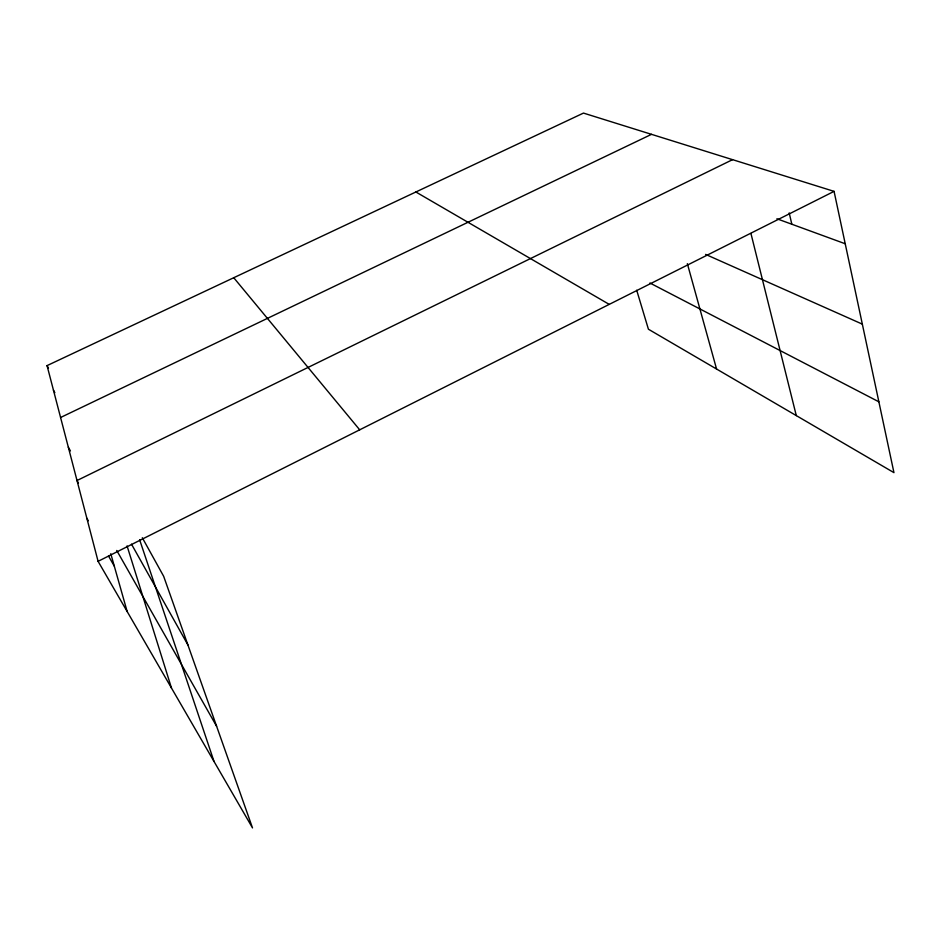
<?xml version="1.0" encoding="UTF-8"?>
<svg xmlns="http://www.w3.org/2000/svg" width="941" height="941" viewBox="0 0 941 941"><rect width="100%" height="100%" fill="white"/><g stroke="black" fill="none" stroke-linecap="round" stroke-linejoin="round"><path stroke-width="1.41" d="M142.314 537.734L163.663 576.304L252.506 827.915L98.087 561.33L834.067 191.364L893.95 472.641L648.42 329.221L636.704 290.24M732.568 159.652L77.009 480.522L78.456 483.051M60.577 417.498L651.513 134.34M98.087 561.33L47.05 365.614L583.479 113.085L834.067 191.364M776.901 218.771L845.218 243.754M705.609 254.399L862.332 324.139M649.902 282.994L878.87 401.807M415.875 191.988L609.227 304.378M233.744 277.724L359.697 429.814M86.854 518.256L88.301 520.773M108.509 556.037L114.284 566.106M116.743 550.461L216.606 726.252M68.317 447.175L70.434 450.915M131.505 544.169L187.859 644.82M53.449 390.162L54.849 392.679M47.05 365.614L48.473 368.178M139.597 539.663L213.995 761.422M127.059 545.898L171.474 688.024M110.779 553.731L127.153 611.509M687.353 263.656L716.572 369.037M750.942 233.474L796.298 415.604M789.193 212.889L791.828 224.24"/></g></svg>
